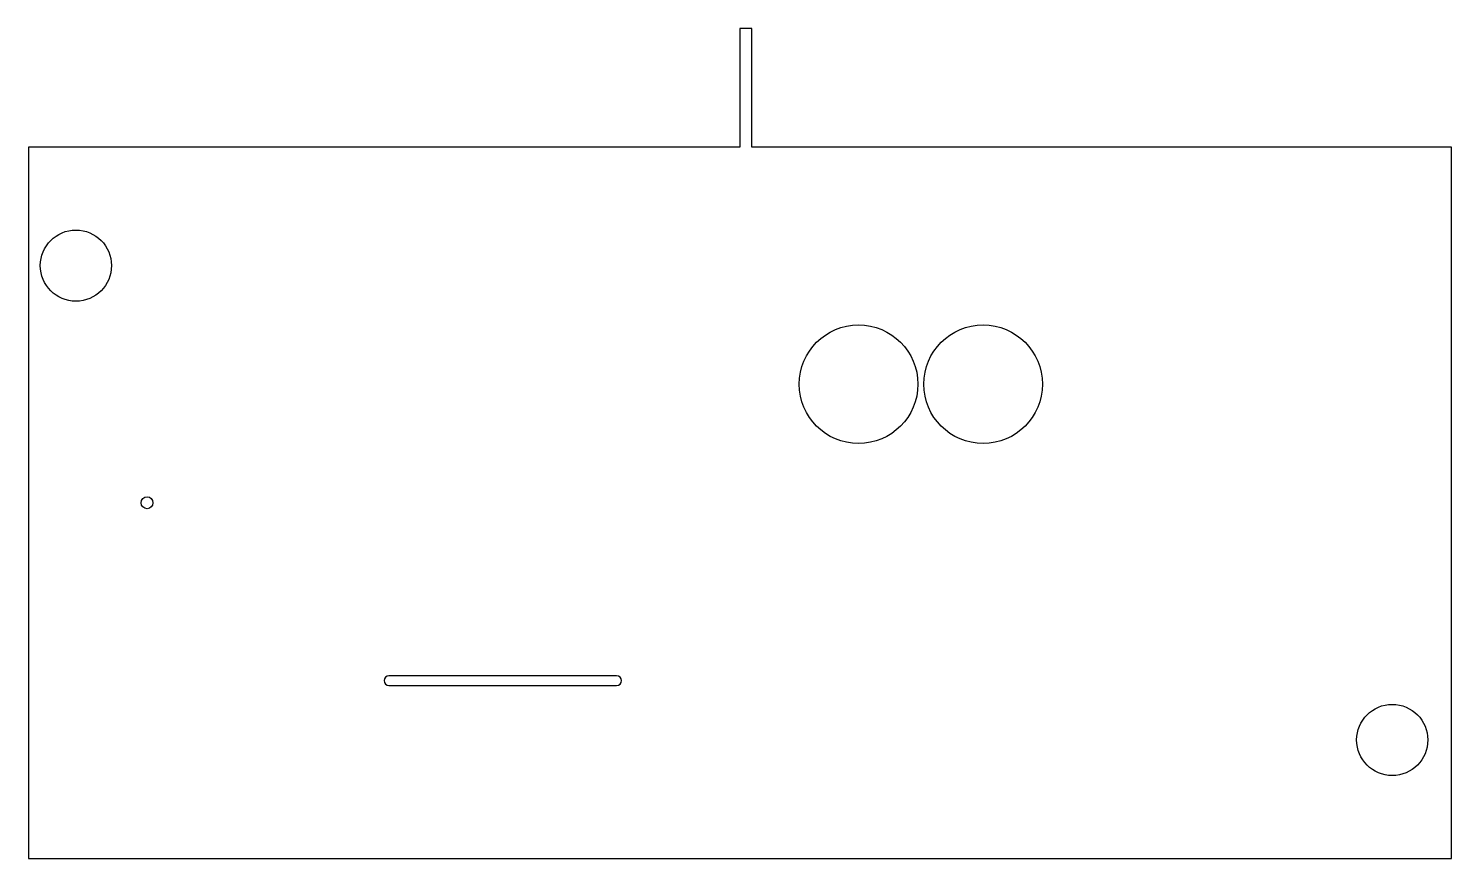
# Model space of a CAD drawing. Header units: millimetres. Extents: x 0 to 120, y 0 to 70.
import ezdxf

# ---------------------------------------------------------------- set-up
doc = ezdxf.new("R2010")
doc.units = ezdxf.units.MM
doc.layers.get('0').update_dxf_attribs({"linetype": 'CONTINUOUS'})

msp = doc.modelspace()

# ---------------------------------------------------------------- linework, layer by layer
for p, q in [((61, 70), (60, 70)), ((60, 70), (60, 60)), ((61, 60), (61, 70)), ((60, 60), (0, 60)), ((0, 60), (0, 0)), ((120, 60), (61, 60)), ((120, 0), (120, 60)), ((49.6, 15.4), (30.4, 15.4)), ((30.4, 14.6), (49.6, 14.6)), ((0, 0), (120, 0))]:
    msp.add_line(p, q)
for centre, radius in [((4, 50), 3), ((70, 40), 5), ((80.5, 40), 5), ((10, 30), 0.5), ((115, 10), 3)]:
    msp.add_circle(centre, radius)
for centre, start, end in [((30.4, 15), 90, 270), ((49.6, 15), -90, 90)]:
    msp.add_arc(centre, 0.4, start, end)

doc.saveas('drawing.dxf')
